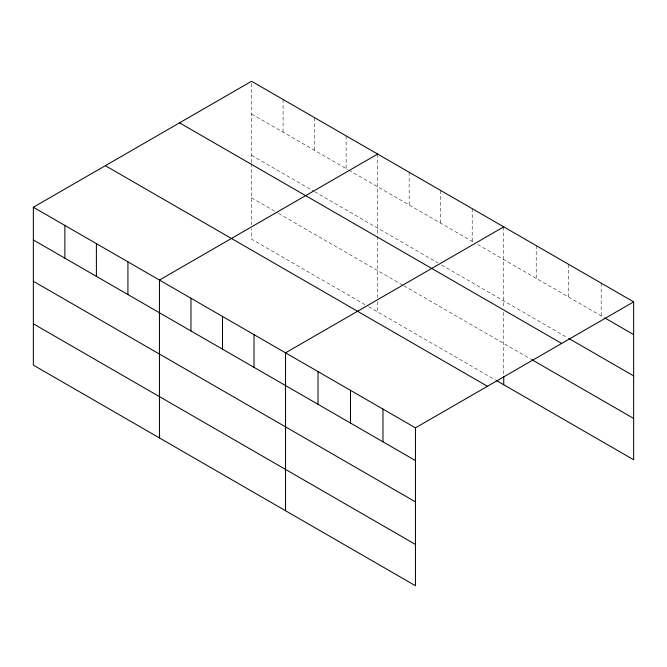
<?xml version="1.0" encoding="UTF-8"?>
<svg xmlns="http://www.w3.org/2000/svg" width="667" height="667" viewBox="0 0 667 667"><rect width="100%" height="100%" fill="white"/><g stroke="black" fill="none" stroke-linecap="round" stroke-linejoin="round"><path stroke-width="0.5" stroke-dasharray="3.33 2.5" d="M251.551 162.556L251.551 81.266M251.551 113.982L347.924 169.618M348.824 170.143L474.012 242.421M477.614 244.497L603.877 317.4M251.551 155.286L313.698 191.171M314.599 191.687L437.986 262.931M441.587 265.007L567.792 337.869M251.551 197.849L277.672 212.923M278.573 213.448L402.86 285.209M403.76 285.726L530.799 359.071M365.032 304.669L251.551 239.153L251.551 228.823M368.634 306.753L495.631 380.073M601.175 283.116L601.175 315.833M568.693 264.365L568.693 297.082M536.218 245.614L536.218 278.331M503.735 226.863L503.735 308.154M503.735 312.306L503.735 375.454M472.211 208.663L472.211 241.379M440.687 190.47L440.687 223.178M409.163 172.269L409.163 204.977M377.639 154.069L377.639 235.351M377.639 236.393L377.639 297.49M377.639 301.626L377.639 311.948M346.123 135.868L346.123 168.584M314.599 117.667L314.599 150.383M283.075 99.466L283.075 132.183M251.551 163.59L251.551 224.696"/><path stroke-width="1" d="M33.35 207.245L415.449 427.847L415.449 585.734L33.35 365.132L33.35 207.245L251.551 81.266L633.65 301.868L633.65 459.755L496.531 380.59M377.639 154.069L159.446 280.04L159.446 437.927M503.735 226.863L285.534 352.843L285.534 510.73M415.449 427.847L633.65 301.868M604.777 317.917L633.65 334.584M568.693 338.386L633.65 375.896M179.54 122.836L561.647 343.447M531.707 359.588L633.65 418.451M105.353 165.674L487.46 386.276M33.35 239.962L415.449 460.563M33.35 281.266L415.449 501.867M33.35 323.82L415.449 544.422M503.735 376.488L503.735 384.751M382.975 409.096L382.975 441.812M350.492 390.345L350.492 423.061M318.017 371.594L318.017 404.31M254.01 334.642L254.01 367.359M222.486 316.441L222.486 349.158M190.97 298.241L190.97 330.957M127.922 261.848L127.922 294.556M96.398 243.647L96.398 276.355M64.874 225.446L64.874 258.162"/></g></svg>
